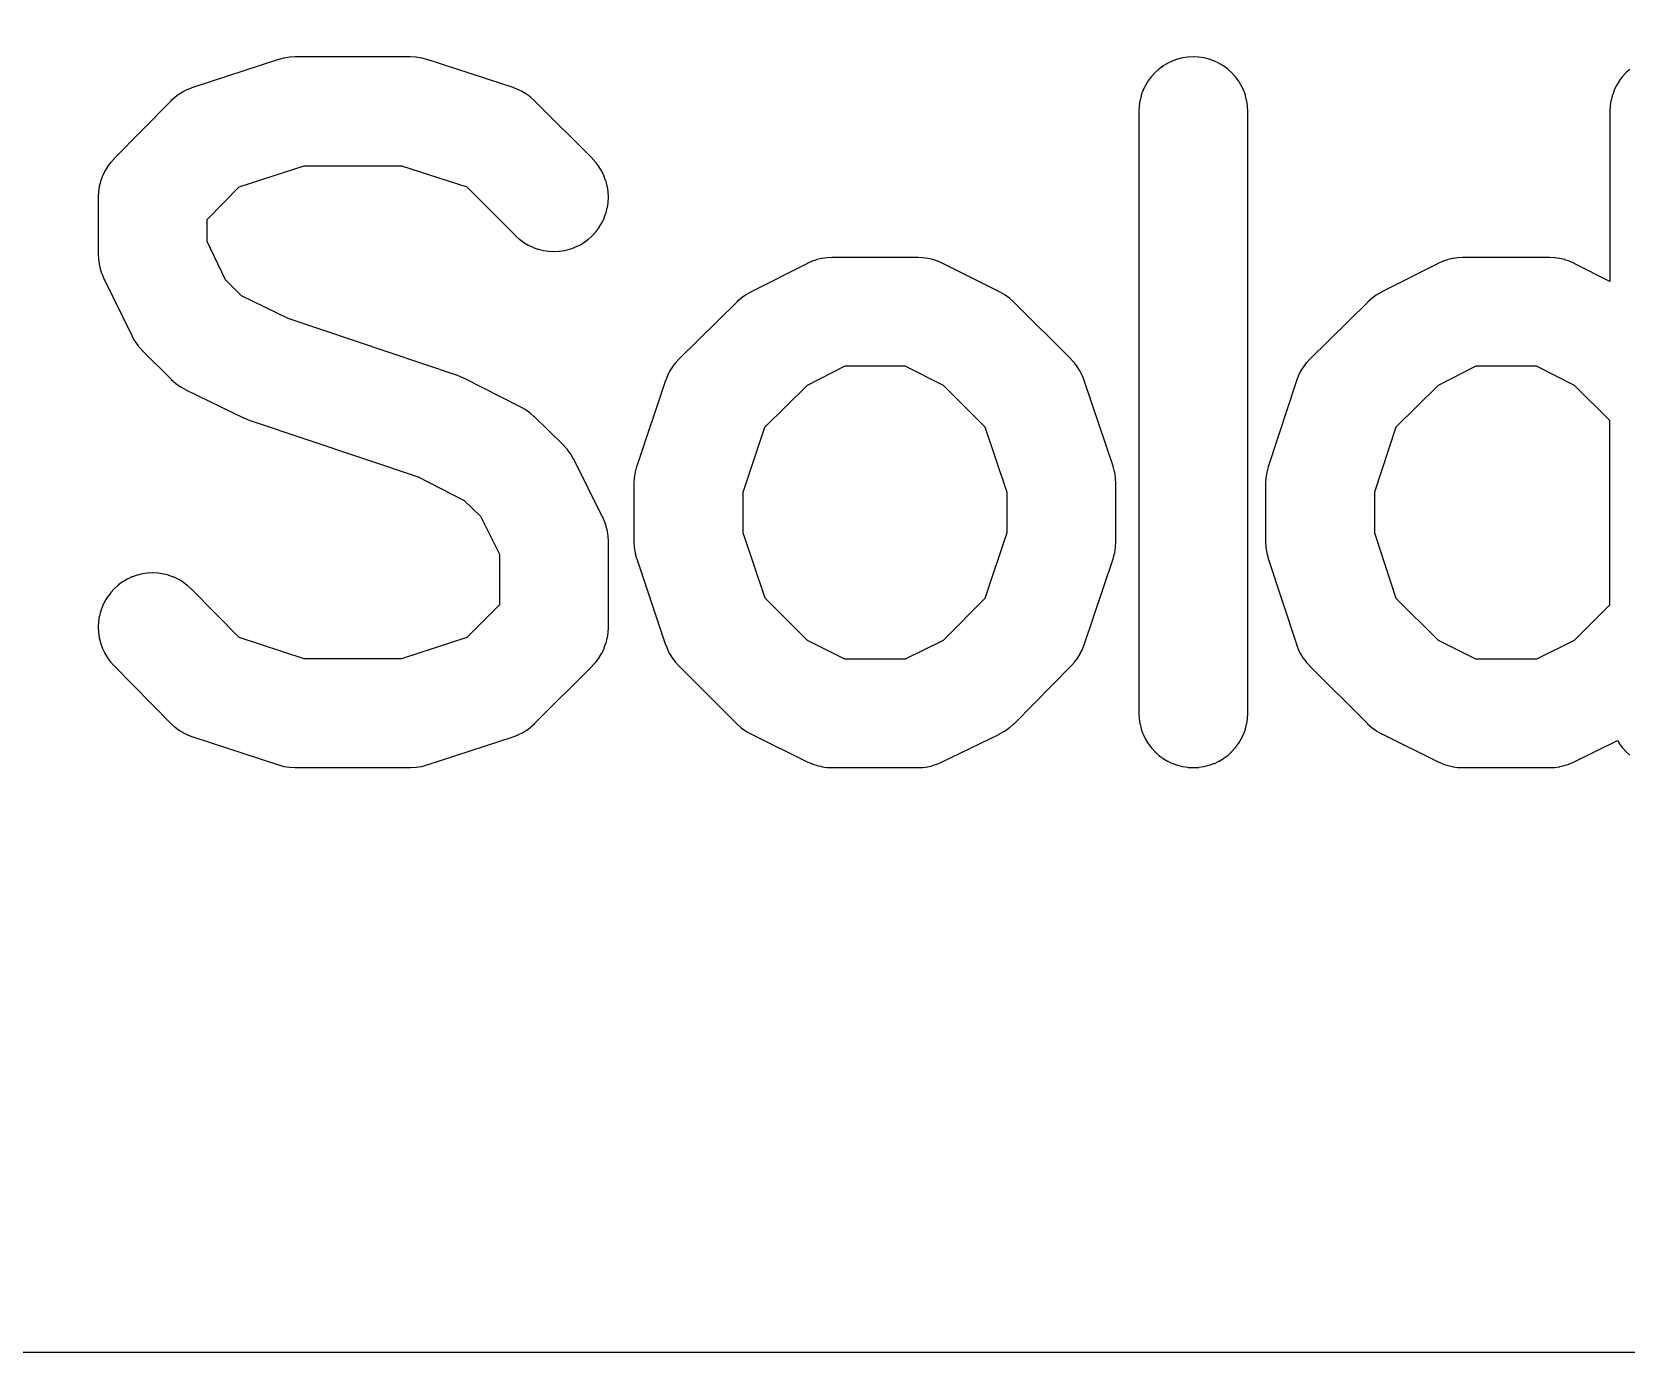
# Model space of a CAD drawing. Header units: inches. Extents: x -0.5 to 10, y -2.4 to 3.9.
# Drawn here: x 2.2663 to 2.4538, y -2.1846 to -2.0293 of the extents above; entities that cross this region are included whole.
import ezdxf

# ---------------------------------------------------------------- set-up
doc = ezdxf.new("R2010")
doc.units = ezdxf.units.IN

msp = doc.modelspace()

# ---------------------------------------------------------------- linework, layer by layer
for points in [[(1.48465, -2.18455), (3.02405, -2.18455), (3.02405, -1.95525), (1.48465, -1.95525)], [(2.317457, -2.047508), (2.323175, -2.053225), (2.323185, -2.053235), (2.323192, -2.053242), (2.323621, -2.053631), (2.323638, -2.053646), (2.323659, -2.053662), (2.324124, -2.054007), (2.324141, -2.054019), (2.324165, -2.054035), (2.324662, -2.054332), (2.324685, -2.054345), (2.324705, -2.054355), (2.325228, -2.054603), (2.32525, -2.054612), (2.325274, -2.054622), (2.325819, -2.054817), (2.325843, -2.054825), (2.325866, -2.054831), (2.326427, -2.054972), (2.326447, -2.054976), (2.326476, -2.054981), (2.327048, -2.055066), (2.327071, -2.055069), (2.327097, -2.055071), (2.327675, -2.055099), (2.3277, -2.0551), (2.327725, -2.055099), (2.328303, -2.055071), (2.328329, -2.055069), (2.328352, -2.055066), (2.328924, -2.054981), (2.328953, -2.054976), (2.328973, -2.054972), (2.329534, -2.054831), (2.329557, -2.054825), (2.329581, -2.054817), (2.330126, -2.054622), (2.33015, -2.054612), (2.330172, -2.054603), (2.330695, -2.054355), (2.330715, -2.054345), (2.330738, -2.054332), (2.331235, -2.054035), (2.331259, -2.054019), (2.331276, -2.054007), (2.331741, -2.053662), (2.331762, -2.053646), (2.331779, -2.053631), (2.332208, -2.053242), (2.332225, -2.053225), (2.332242, -2.053208), (2.332631, -2.052779), (2.332646, -2.052762), (2.332662, -2.052741), (2.333007, -2.052276), (2.333019, -2.052259), (2.333035, -2.052235), (2.333332, -2.051738), (2.333345, -2.051715), (2.333355, -2.051695), (2.333603, -2.051172), (2.333612, -2.05115), (2.333622, -2.051126), (2.333817, -2.050581), (2.333825, -2.050557), (2.333831, -2.050534), (2.333972, -2.049973), (2.333976, -2.049953), (2.333981, -2.049924), (2.334066, -2.049352), (2.334069, -2.049329), (2.334071, -2.049303), (2.334099, -2.048725), (2.3341, -2.0487), (2.334099, -2.048675), (2.334071, -2.048097), (2.334069, -2.048071), (2.334066, -2.048048), (2.333981, -2.047476), (2.333976, -2.047447), (2.333972, -2.047427), (2.333831, -2.046866), (2.333825, -2.046843), (2.333817, -2.046819), (2.333622, -2.046274), (2.333612, -2.04625), (2.333603, -2.046228), (2.333355, -2.045705), (2.333345, -2.045685), (2.333332, -2.045662), (2.333035, -2.045165), (2.333019, -2.045141), (2.333007, -2.045124), (2.332662, -2.044659), (2.332646, -2.044638), (2.332631, -2.044621), (2.332242, -2.044192), (2.332235, -2.044185), (2.332225, -2.044175), (2.325425, -2.037375), (2.325415, -2.037364), (2.325408, -2.037358), (2.324999, -2.036985), (2.32498, -2.036969), (2.324963, -2.036956), (2.32452, -2.036623), (2.324503, -2.036611), (2.324481, -2.036596), (2.324009, -2.036306), (2.323988, -2.036294), (2.323968, -2.036284), (2.323471, -2.03604), (2.323448, -2.036029), (2.323428, -2.036021), (2.32291, -2.035824), (2.322903, -2.035822), (2.322888, -2.035816), (2.312788, -2.032516), (2.312776, -2.032513), (2.312762, -2.032509), (2.312163, -2.032347), (2.312137, -2.032341), (2.312137, -2.032341), (2.312112, -2.032336), (2.311499, -2.032239), (2.311472, -2.032235), (2.311472, -2.032235), (2.311446, -2.032233), (2.310826, -2.032201), (2.310809, -2.0322), (2.3108, -2.0322), (2.2973, -2.0322), (2.297291, -2.0322), (2.297274, -2.032201), (2.296654, -2.032233), (2.296628, -2.032235), (2.296628, -2.032235), (2.296601, -2.032239), (2.295988, -2.032336), (2.295963, -2.032341), (2.295963, -2.032341), (2.295937, -2.032347), (2.295338, -2.032509), (2.295324, -2.032513), (2.295312, -2.032516), (2.285212, -2.035816), (2.2852, -2.035821), (2.28519, -2.035824), (2.284664, -2.036024), (2.284643, -2.036033), (2.28462, -2.036044), (2.284116, -2.036293), (2.284091, -2.036306), (2.284074, -2.036316), (2.283596, -2.036612), (2.283577, -2.036624), (2.283556, -2.036639), (2.283108, -2.036979), (2.28309, -2.036994), (2.283072, -2.03701), (2.282658, -2.037392), (2.282649, -2.0374), (2.282641, -2.037408), (2.275941, -2.044208), (2.275929, -2.044221), (2.275924, -2.044226), (2.275542, -2.044654), (2.275525, -2.044674), (2.275512, -2.044691), (2.275173, -2.045154), (2.27516, -2.045172), (2.275146, -2.045195), (2.274854, -2.045688), (2.274841, -2.045711), (2.274831, -2.045731), (2.274588, -2.04625), (2.274578, -2.046272), (2.274569, -2.046295), (2.274378, -2.046836), (2.27437, -2.04686), (2.274364, -2.046883), (2.274226, -2.047439), (2.274221, -2.047463), (2.274217, -2.047487), (2.274133, -2.048054), (2.27413, -2.048081), (2.274128, -2.048103), (2.274101, -2.048676), (2.2741, -2.04869), (2.2741, -2.0487), (2.2741, -2.0554), (2.2741, -2.055411), (2.274101, -2.055423), (2.274125, -2.055955), (2.274126, -2.055977), (2.274129, -2.056), (2.274201, -2.056528), (2.274204, -2.056549), (2.274209, -2.056572), (2.274328, -2.057092), (2.274333, -2.057113), (2.27434, -2.057135), (2.274506, -2.057642), (2.274513, -2.057663), (2.274522, -2.057684), (2.274733, -2.058174), (2.274736, -2.058182), (2.274742, -2.058194), (2.278042, -2.064994), (2.27805, -2.06501), (2.278055, -2.065019), (2.278374, -2.065592), (2.278389, -2.065618), (2.278389, -2.065618), (2.278403, -2.065639), (2.278784, -2.066173), (2.278801, -2.066197), (2.278801, -2.066197), (2.278818, -2.066217), (2.279255, -2.066705), (2.279266, -2.066716), (2.279275, -2.066725), (2.282675, -2.070125), (2.282684, -2.070134), (2.282695, -2.070145), (2.283183, -2.070582), (2.283203, -2.070599), (2.283203, -2.070599), (2.283227, -2.070616), (2.283761, -2.070997), (2.283782, -2.071011), (2.283782, -2.071011), (2.283808, -2.071026), (2.284381, -2.071345), (2.28439, -2.07135), (2.284406, -2.071358), (2.291206, -2.074658), (2.29122, -2.074664), (2.291235, -2.074671), (2.291928, -2.074954), (2.291936, -2.074958), (2.291958, -2.074966), (2.311718, -2.081617), (2.317139, -2.084368), (2.319062, -2.086235), (2.3213, -2.090711), (2.3213, -2.096649), (2.317457, -2.100492), (2.309781, -2.103), (2.298319, -2.103), (2.290667, -2.1005), (2.285059, -2.094808), (2.285051, -2.0948), (2.285041, -2.094791), (2.284615, -2.094399), (2.284596, -2.094382), (2.284577, -2.094368), (2.284115, -2.094019), (2.284095, -2.094005), (2.284074, -2.093992), (2.28358, -2.09369), (2.283559, -2.093679), (2.283537, -2.093667), (2.283015, -2.093416), (2.282993, -2.093405), (2.28297, -2.093396), (2.282426, -2.093197), (2.282406, -2.093191), (2.28238, -2.093183), (2.281819, -2.093038), (2.281796, -2.093033), (2.281771, -2.093028), (2.281199, -2.092939), (2.281178, -2.092936), (2.28115, -2.092934), (2.280572, -2.092901), (2.280544, -2.0929), (2.280523, -2.092901), (2.279944, -2.092925), (2.279919, -2.092926), (2.279896, -2.092929), (2.279322, -2.09301), (2.279301, -2.093013), (2.279274, -2.093019), (2.278711, -2.093156), (2.278686, -2.093162), (2.278664, -2.09317), (2.278118, -2.093361), (2.278094, -2.093369), (2.278072, -2.093379), (2.277547, -2.093623), (2.277528, -2.093632), (2.277504, -2.093645), (2.277005, -2.093939), (2.276984, -2.093953), (2.276964, -2.093966), (2.276496, -2.094308), (2.276475, -2.094324), (2.276458, -2.094339), (2.276026, -2.094724), (2.276011, -2.094739), (2.275991, -2.094759), (2.275599, -2.095185), (2.275582, -2.095204), (2.275568, -2.095223), (2.275219, -2.095685), (2.275205, -2.095705), (2.275192, -2.095726), (2.27489, -2.09622), (2.274879, -2.096241), (2.274867, -2.096263), (2.274616, -2.096785), (2.274605, -2.096807), (2.274596, -2.09683), (2.274397, -2.097374), (2.274391, -2.097394), (2.274383, -2.09742), (2.274238, -2.097981), (2.274233, -2.098004), (2.274228, -2.098029), (2.274139, -2.098601), (2.274136, -2.098622), (2.274134, -2.09865), (2.274101, -2.099228), (2.2741, -2.099256), (2.274101, -2.099277), (2.274125, -2.099856), (2.274126, -2.099881), (2.274129, -2.099904), (2.27421, -2.100478), (2.274213, -2.100499), (2.274219, -2.100526), (2.274356, -2.101089), (2.274362, -2.101114), (2.27437, -2.101136), (2.274561, -2.101682), (2.274569, -2.101706), (2.274579, -2.101728), (2.274823, -2.102253), (2.274832, -2.102272), (2.274845, -2.102296), (2.275139, -2.102795), (2.275153, -2.102816), (2.275166, -2.102836), (2.275508, -2.103304), (2.275524, -2.103325), (2.275539, -2.103342), (2.275924, -2.103774), (2.275929, -2.103779), (2.275941, -2.103792), (2.282641, -2.110592), (2.282649, -2.1106), (2.282658, -2.110608), (2.283072, -2.11099), (2.28309, -2.111006), (2.283108, -2.111021), (2.283556, -2.111361), (2.283577, -2.111376), (2.283596, -2.111388), (2.284074, -2.111684), (2.284091, -2.111694), (2.284116, -2.111707), (2.28462, -2.111956), (2.284643, -2.111967), (2.284664, -2.111976), (2.28519, -2.112176), (2.2852, -2.112179), (2.285212, -2.112184), (2.295312, -2.115484), (2.295324, -2.115487), (2.295338, -2.115491), (2.295937, -2.115653), (2.295963, -2.115659), (2.295963, -2.115659), (2.295988, -2.115664), (2.296601, -2.115761), (2.296628, -2.115765), (2.296628, -2.115765), (2.296654, -2.115767), (2.297274, -2.115799), (2.297291, -2.1158), (2.2973, -2.1158), (2.3108, -2.1158), (2.310809, -2.1158), (2.310826, -2.115799), (2.311446, -2.115767), (2.311472, -2.115765), (2.311472, -2.115765), (2.311499, -2.115761), (2.312112, -2.115664), (2.312137, -2.115659), (2.312137, -2.115659), (2.312163, -2.115653), (2.312762, -2.115491), (2.312776, -2.115487), (2.312788, -2.115484), (2.322888, -2.112184), (2.322903, -2.112178), (2.32291, -2.112176), (2.323428, -2.111979), (2.323448, -2.111971), (2.323471, -2.11196), (2.323968, -2.111716), (2.323988, -2.111706), (2.324009, -2.111694), (2.324481, -2.111404), (2.324503, -2.111389), (2.32452, -2.111377), (2.324963, -2.111044), (2.32498, -2.111031), (2.324999, -2.111015), (2.325408, -2.110642), (2.325415, -2.110636), (2.325425, -2.110625), (2.332225, -2.103825), (2.332235, -2.103815), (2.332242, -2.103808), (2.332631, -2.103379), (2.332646, -2.103362), (2.332662, -2.103341), (2.333007, -2.102876), (2.333019, -2.102859), (2.333035, -2.102835), (2.333332, -2.102338), (2.333345, -2.102315), (2.333355, -2.102295), (2.333603, -2.101772), (2.333612, -2.10175), (2.333622, -2.101726), (2.333817, -2.101181), (2.333825, -2.101157), (2.333831, -2.101134), (2.333972, -2.100573), (2.333976, -2.100553), (2.333981, -2.100524), (2.334066, -2.099952), (2.334069, -2.099929), (2.334071, -2.099903), (2.334099, -2.099325), (2.3341, -2.09931), (2.3341, -2.0993), (2.3341, -2.0892), (2.3341, -2.089189), (2.334099, -2.089177), (2.334074, -2.088631), (2.334072, -2.088605), (2.33407, -2.088584), (2.333994, -2.088043), (2.33399, -2.08802), (2.333985, -2.087997), (2.33386, -2.087465), (2.333853, -2.08744), (2.333847, -2.08742), (2.333673, -2.086902), (2.333666, -2.086882), (2.333656, -2.086859), (2.333434, -2.086359), (2.333429, -2.086346), (2.333424, -2.086338), (2.330024, -2.079538), (2.330019, -2.079527), (2.330011, -2.079513), (2.329682, -2.078939), (2.329668, -2.078915), (2.329668, -2.078915), (2.329652, -2.078892), (2.329261, -2.078358), (2.329243, -2.078335), (2.329243, -2.078335), (2.329225, -2.078314), (2.328777, -2.077828), (2.328771, -2.077822), (2.328757, -2.077807), (2.325357, -2.074507), (2.325348, -2.074498), (2.325339, -2.07449), (2.324894, -2.0741), (2.324876, -2.074085), (2.324855, -2.074069), (2.324374, -2.073726), (2.324354, -2.073712), (2.324332, -2.073698), (2.323818, -2.073405), (2.323802, -2.073396), (2.323796, -2.073393), (2.317096, -2.069993), (2.317082, -2.069986), (2.317063, -2.069978), (2.316276, -2.069647), (2.316261, -2.069641), (2.316242, -2.069634), (2.296428, -2.062964), (2.290964, -2.060313), (2.289087, -2.058436), (2.2869, -2.053929), (2.2869, -2.051323), (2.290667, -2.0475), (2.298319, -2.045), (2.309781, -2.045)], [(2.4093, -2.10941), (2.4093, -2.10941), (2.4093, -2.1094), (2.4093, -2.0386), (2.4093, -2.03859), (2.409299, -2.038575), (2.409271, -2.037997), (2.409269, -2.037971), (2.409266, -2.037948), (2.409181, -2.037376), (2.409176, -2.037347), (2.409172, -2.037327), (2.409031, -2.036766), (2.409025, -2.036743), (2.409017, -2.036719), (2.408822, -2.036174), (2.408812, -2.03615), (2.408803, -2.036128), (2.408555, -2.035605), (2.408545, -2.035585), (2.408532, -2.035562), (2.408235, -2.035065), (2.408219, -2.035041), (2.408207, -2.035024), (2.407862, -2.034559), (2.407846, -2.034538), (2.407831, -2.034521), (2.407442, -2.034092), (2.407425, -2.034075), (2.407408, -2.034058), (2.406979, -2.033669), (2.406962, -2.033654), (2.406941, -2.033638), (2.406476, -2.033293), (2.406459, -2.033281), (2.406435, -2.033265), (2.405938, -2.032968), (2.405915, -2.032955), (2.405895, -2.032945), (2.405372, -2.032697), (2.40535, -2.032688), (2.405326, -2.032678), (2.404781, -2.032483), (2.404757, -2.032475), (2.404734, -2.032469), (2.404173, -2.032328), (2.404153, -2.032324), (2.404124, -2.032319), (2.403552, -2.032234), (2.403529, -2.032231), (2.403503, -2.032229), (2.402925, -2.032201), (2.4029, -2.0322), (2.402875, -2.032201), (2.402297, -2.032229), (2.402271, -2.032231), (2.402248, -2.032234), (2.401676, -2.032319), (2.401647, -2.032324), (2.401627, -2.032328), (2.401066, -2.032469), (2.401043, -2.032475), (2.401019, -2.032483), (2.400474, -2.032678), (2.40045, -2.032688), (2.400428, -2.032697), (2.399905, -2.032945), (2.399885, -2.032955), (2.399862, -2.032968), (2.399365, -2.033265), (2.399341, -2.033281), (2.399324, -2.033293), (2.398859, -2.033638), (2.398838, -2.033654), (2.398821, -2.033669), (2.398392, -2.034058), (2.398375, -2.034075), (2.398358, -2.034092), (2.397969, -2.034521), (2.397954, -2.034538), (2.397938, -2.034559), (2.397593, -2.035024), (2.397581, -2.035041), (2.397565, -2.035065), (2.397268, -2.035562), (2.397255, -2.035585), (2.397245, -2.035605), (2.396997, -2.036128), (2.396988, -2.03615), (2.396978, -2.036174), (2.396783, -2.036719), (2.396775, -2.036743), (2.396769, -2.036766), (2.396628, -2.037327), (2.396624, -2.037347), (2.396619, -2.037376), (2.396534, -2.037948), (2.396531, -2.037971), (2.396529, -2.037997), (2.396501, -2.038575), (2.3965, -2.03859), (2.3965, -2.0386), (2.3965, -2.1094), (2.3965, -2.10941), (2.396501, -2.109425), (2.396529, -2.110003), (2.396531, -2.110029), (2.396534, -2.110052), (2.396619, -2.110624), (2.396624, -2.110653), (2.396628, -2.110673), (2.396769, -2.111234), (2.396775, -2.111257), (2.396783, -2.111281), (2.396978, -2.111826), (2.396988, -2.11185), (2.396997, -2.111872), (2.397245, -2.112395), (2.397255, -2.112415), (2.397268, -2.112438), (2.397565, -2.112935), (2.397581, -2.112959), (2.397593, -2.112976), (2.397938, -2.113441), (2.397954, -2.113462), (2.397969, -2.113479), (2.398358, -2.113908), (2.398375, -2.113925), (2.398392, -2.113942), (2.398821, -2.114331), (2.398838, -2.114346), (2.398859, -2.114362), (2.399324, -2.114707), (2.399341, -2.114719), (2.399365, -2.114735), (2.399862, -2.115032), (2.399885, -2.115045), (2.399905, -2.115055), (2.400428, -2.115303), (2.40045, -2.115312), (2.400474, -2.115322), (2.401019, -2.115517), (2.401043, -2.115525), (2.401066, -2.115531), (2.401627, -2.115672), (2.401647, -2.115676), (2.401676, -2.115681), (2.402248, -2.115766), (2.402271, -2.115769), (2.402297, -2.115771), (2.402875, -2.115799), (2.4029, -2.1158), (2.402925, -2.115799), (2.403503, -2.115771), (2.403529, -2.115769), (2.403552, -2.115766), (2.404124, -2.115681), (2.404153, -2.115676), (2.404173, -2.115672), (2.404734, -2.115531), (2.404757, -2.115525), (2.404781, -2.115517), (2.405326, -2.115322), (2.40535, -2.115312), (2.405372, -2.115303), (2.405895, -2.115055), (2.405915, -2.115045), (2.405938, -2.115032), (2.406435, -2.114735), (2.406459, -2.114719), (2.406476, -2.114707), (2.406941, -2.114362), (2.406962, -2.114346), (2.406979, -2.114331), (2.407408, -2.113942), (2.407425, -2.113925), (2.407442, -2.113908), (2.407831, -2.113479), (2.407846, -2.113462), (2.407862, -2.113441), (2.408207, -2.112976), (2.408219, -2.112959), (2.408235, -2.112935), (2.408532, -2.112438), (2.408545, -2.112415), (2.408555, -2.112395), (2.408803, -2.111872), (2.408812, -2.11185), (2.408822, -2.111826), (2.409017, -2.111281), (2.409025, -2.111257), (2.409031, -2.111234), (2.409172, -2.110673), (2.409176, -2.110653), (2.409181, -2.110624), (2.409266, -2.110052), (2.409269, -2.110029), (2.409271, -2.110003), (2.409299, -2.109425)], [(2.360389, -2.0558), (2.360389, -2.0558), (2.360377, -2.055801), (2.359823, -2.055827), (2.359799, -2.055828), (2.359776, -2.055831), (2.359228, -2.055909), (2.359207, -2.055912), (2.359182, -2.055918), (2.358643, -2.056046), (2.358621, -2.056052), (2.358598, -2.056059), (2.358074, -2.056238), (2.35805, -2.056247), (2.35803, -2.056255), (2.357525, -2.056483), (2.357506, -2.056491), (2.357504, -2.056493), (2.350804, -2.059893), (2.350795, -2.059898), (2.350781, -2.059905), (2.350255, -2.060207), (2.350235, -2.060219), (2.350235, -2.060219), (2.350212, -2.060235), (2.34972, -2.060589), (2.3497, -2.060604), (2.3497, -2.060604), (2.34968, -2.060621), (2.349227, -2.061024), (2.34922, -2.06103), (2.349208, -2.061041), (2.342408, -2.067741), (2.342395, -2.067755), (2.342392, -2.067758), (2.342017, -2.068163), (2.342002, -2.06818), (2.341987, -2.068199), (2.341652, -2.068638), (2.341637, -2.068658), (2.341625, -2.068676), (2.341332, -2.069145), (2.341322, -2.069163), (2.34131, -2.069185), (2.341062, -2.069679), (2.341052, -2.069699), (2.341043, -2.069722), (2.340842, -2.070236), (2.340838, -2.070247), (2.340834, -2.070258), (2.337434, -2.080358), (2.337428, -2.080379), (2.337427, -2.080384), (2.337256, -2.080999), (2.337249, -2.081027), (2.337249, -2.081027), (2.337244, -2.081052), (2.337141, -2.081682), (2.337137, -2.081712), (2.337137, -2.081712), (2.337135, -2.081736), (2.337101, -2.082373), (2.3371, -2.082391), (2.3371, -2.0824), (2.3371, -2.0892), (2.3371, -2.089209), (2.337101, -2.089227), (2.337135, -2.089864), (2.337137, -2.089888), (2.337137, -2.089888), (2.337141, -2.089918), (2.337244, -2.090548), (2.337249, -2.090573), (2.337249, -2.090573), (2.337256, -2.090601), (2.337427, -2.091216), (2.337428, -2.091221), (2.337434, -2.091242), (2.340834, -2.101342), (2.34084, -2.101357), (2.340842, -2.101364), (2.341039, -2.10187), (2.34105, -2.101895), (2.341058, -2.101912), (2.341301, -2.102398), (2.341311, -2.102418), (2.341323, -2.102439), (2.341609, -2.1029), (2.341622, -2.102919), (2.341635, -2.102938), (2.341963, -2.103372), (2.341977, -2.10339), (2.341992, -2.103407), (2.342359, -2.103809), (2.342369, -2.10382), (2.342375, -2.103825), (2.349175, -2.110625), (2.349184, -2.110634), (2.349194, -2.110644), (2.349674, -2.111074), (2.349695, -2.111092), (2.349695, -2.111092), (2.349717, -2.111108), (2.35024, -2.111484), (2.350262, -2.111498), (2.350262, -2.111498), (2.350286, -2.111513), (2.350848, -2.111829), (2.350855, -2.111832), (2.350872, -2.111841), (2.357572, -2.115141), (2.357583, -2.115146), (2.357593, -2.115151), (2.358088, -2.115367), (2.358109, -2.115376), (2.35813, -2.115384), (2.358643, -2.115554), (2.358664, -2.11556), (2.358687, -2.115566), (2.359213, -2.115688), (2.359238, -2.115694), (2.359258, -2.115697), (2.359792, -2.115771), (2.359817, -2.115773), (2.359838, -2.115775), (2.360377, -2.115799), (2.360389, -2.1158), (2.3604, -2.1158), (2.3705, -2.1158), (2.370511, -2.1158), (2.370523, -2.115799), (2.371055, -2.115775), (2.371077, -2.115774), (2.3711, -2.115771), (2.371628, -2.115699), (2.371649, -2.115696), (2.371672, -2.115691), (2.372192, -2.115572), (2.372213, -2.115567), (2.372235, -2.11556), (2.372742, -2.115394), (2.372763, -2.115387), (2.372784, -2.115378), (2.373274, -2.115167), (2.373282, -2.115164), (2.373294, -2.115158), (2.380094, -2.111858), (2.380114, -2.111848), (2.380119, -2.111845), (2.380705, -2.111518), (2.380729, -2.111504), (2.380729, -2.111504), (2.380753, -2.111488), (2.381297, -2.111097), (2.38132, -2.11108), (2.38132, -2.11108), (2.381342, -2.111061), (2.381838, -2.110612), (2.381847, -2.110603), (2.381859, -2.110592), (2.388559, -2.103792), (2.388567, -2.103783), (2.388574, -2.103775), (2.388932, -2.103378), (2.388948, -2.103359), (2.388961, -2.103343), (2.389281, -2.102915), (2.389294, -2.102896), (2.389306, -2.102877), (2.389587, -2.102422), (2.389597, -2.102403), (2.389608, -2.102382), (2.389846, -2.101903), (2.389857, -2.10188), (2.389864, -2.101862), (2.390058, -2.101363), (2.390059, -2.10136), (2.390066, -2.101342), (2.393466, -2.091242), (2.393472, -2.091221), (2.393473, -2.091216), (2.393644, -2.090601), (2.393651, -2.090573), (2.393651, -2.090573), (2.393656, -2.090548), (2.393759, -2.089918), (2.393763, -2.089888), (2.393763, -2.089888), (2.393765, -2.089864), (2.393799, -2.089227), (2.3938, -2.089209), (2.3938, -2.0892), (2.3938, -2.0824), (2.3938, -2.082391), (2.393799, -2.082373), (2.393765, -2.081736), (2.393763, -2.081712), (2.393763, -2.081712), (2.393759, -2.081682), (2.393656, -2.081052), (2.393651, -2.081027), (2.393651, -2.081027), (2.393644, -2.080999), (2.393473, -2.080384), (2.393472, -2.080379), (2.393466, -2.080358), (2.390066, -2.070258), (2.39006, -2.070243), (2.390058, -2.070236), (2.389861, -2.06973), (2.38985, -2.069705), (2.389842, -2.069688), (2.389599, -2.069202), (2.389589, -2.069182), (2.389577, -2.069161), (2.389291, -2.0687), (2.389278, -2.068681), (2.389265, -2.068662), (2.388937, -2.068228), (2.388923, -2.06821), (2.388908, -2.068193), (2.388541, -2.067791), (2.388531, -2.06778), (2.388525, -2.067775), (2.381825, -2.061075), (2.381816, -2.061065), (2.381806, -2.061056), (2.381335, -2.060633), (2.381316, -2.060617), (2.381316, -2.060617), (2.381294, -2.0606), (2.380781, -2.06023), (2.380757, -2.060214), (2.380757, -2.060214), (2.380736, -2.060201), (2.380186, -2.059888), (2.380173, -2.059881), (2.380162, -2.059876), (2.373362, -2.056476), (2.373354, -2.056471), (2.373341, -2.056466), (2.372841, -2.056244), (2.372818, -2.056234), (2.372798, -2.056227), (2.37228, -2.056053), (2.37226, -2.056047), (2.372235, -2.05604), (2.371703, -2.055915), (2.37168, -2.05591), (2.371657, -2.055906), (2.371116, -2.05583), (2.371095, -2.055828), (2.371069, -2.055826), (2.370523, -2.055801), (2.370511, -2.0558), (2.3705, -2.0558), (2.3604, -2.0558)], [(2.361931, -2.0686), (2.357483, -2.070857), (2.352479, -2.075788), (2.3499, -2.083448), (2.3499, -2.088152), (2.352487, -2.095836), (2.357477, -2.100826), (2.361891, -2.103), (2.369029, -2.103), (2.373514, -2.100823), (2.378405, -2.095859), (2.381, -2.088152), (2.381, -2.083448), (2.378413, -2.075764), (2.373509, -2.07086), (2.368989, -2.0686)], [(2.447717, -2.070857), (2.443269, -2.0686), (2.436131, -2.0686), (2.431683, -2.070857), (2.4267, -2.075767), (2.4242, -2.083419), (2.4242, -2.088181), (2.426708, -2.095857), (2.431677, -2.100826), (2.436091, -2.103), (2.443309, -2.103), (2.447723, -2.100826), (2.4519, -2.096649), (2.4519, -2.074979)]]:
    msp.add_lwpolyline(points, close=True)
msp.add_lwpolyline([(2.454221, -2.033669), (2.453792, -2.034058), (2.453775, -2.034075), (2.453758, -2.034092), (2.453369, -2.034521), (2.453354, -2.034538), (2.453338, -2.034559), (2.452993, -2.035024), (2.452981, -2.035041), (2.452965, -2.035065), (2.452668, -2.035562), (2.452655, -2.035585), (2.452645, -2.035605), (2.452397, -2.036128), (2.452388, -2.03615), (2.452378, -2.036174), (2.452183, -2.036719), (2.452175, -2.036743), (2.452169, -2.036766), (2.452028, -2.037327), (2.452024, -2.037347), (2.452019, -2.037376), (2.451934, -2.037948), (2.451931, -2.037971), (2.451929, -2.037997), (2.451901, -2.038575), (2.4519, -2.03859), (2.4519, -2.0386), (2.4519, -2.058626), (2.447696, -2.056493), (2.447694, -2.056491), (2.447675, -2.056483), (2.44717, -2.056255), (2.44715, -2.056247), (2.447126, -2.056238), (2.446602, -2.056059), (2.446579, -2.056052), (2.446557, -2.056046), (2.446018, -2.055918), (2.445993, -2.055912), (2.445972, -2.055909), (2.445424, -2.055831), (2.445401, -2.055828), (2.445377, -2.055827), (2.444823, -2.055801), (2.444811, -2.0558), (2.4448, -2.0558), (2.4346, -2.0558), (2.434589, -2.0558), (2.434577, -2.055801), (2.434023, -2.055827), (2.433999, -2.055828), (2.433976, -2.055831), (2.433428, -2.055909), (2.433407, -2.055912), (2.433382, -2.055918), (2.432843, -2.056046), (2.432821, -2.056052), (2.432798, -2.056059), (2.432274, -2.056238), (2.43225, -2.056247), (2.43223, -2.056255), (2.431725, -2.056483), (2.431706, -2.056491), (2.431704, -2.056493), (2.425004, -2.059893), (2.424995, -2.059898), (2.424981, -2.059905), (2.424455, -2.060207), (2.424435, -2.060219), (2.424435, -2.060219), (2.424412, -2.060235), (2.42392, -2.060589), (2.4239, -2.060604), (2.4239, -2.060604), (2.42388, -2.060621), (2.423427, -2.061024), (2.42342, -2.06103), (2.423408, -2.061041), (2.416608, -2.067741), (2.4166, -2.067749), (2.416592, -2.067758), (2.41621, -2.068172), (2.416194, -2.06819), (2.416179, -2.068208), (2.415839, -2.068656), (2.415824, -2.068677), (2.415812, -2.068696), (2.415516, -2.069174), (2.415506, -2.069191), (2.415493, -2.069216), (2.415244, -2.06972), (2.415233, -2.069743), (2.415224, -2.069764), (2.415024, -2.07029), (2.415021, -2.0703), (2.415016, -2.070312), (2.411716, -2.080412), (2.411713, -2.080424), (2.411709, -2.080438), (2.411547, -2.081037), (2.411541, -2.081063), (2.411541, -2.081063), (2.411536, -2.081088), (2.411439, -2.081701), (2.411435, -2.081728), (2.411435, -2.081728), (2.411433, -2.081754), (2.411401, -2.082374), (2.4114, -2.082391), (2.4114, -2.0824), (2.4114, -2.0892), (2.4114, -2.089209), (2.411401, -2.089226), (2.411433, -2.089846), (2.411435, -2.089872), (2.411435, -2.089872), (2.411439, -2.089899), (2.411536, -2.090512), (2.411541, -2.090537), (2.411541, -2.090537), (2.411547, -2.090563), (2.411709, -2.091162), (2.411713, -2.091176), (2.411716, -2.091188), (2.415016, -2.101288), (2.415022, -2.101303), (2.415024, -2.10131), (2.415221, -2.101828), (2.415229, -2.101848), (2.41524, -2.101871), (2.415484, -2.102368), (2.415494, -2.102388), (2.415506, -2.102409), (2.415796, -2.102881), (2.415811, -2.102903), (2.415823, -2.10292), (2.416156, -2.103363), (2.416169, -2.10338), (2.416185, -2.103399), (2.416558, -2.103808), (2.416564, -2.103815), (2.416575, -2.103825), (2.423375, -2.110625), (2.423384, -2.110634), (2.423394, -2.110644), (2.423874, -2.111074), (2.423895, -2.111092), (2.423895, -2.111092), (2.423917, -2.111108), (2.42444, -2.111484), (2.424462, -2.111498), (2.424462, -2.111498), (2.424486, -2.111513), (2.425048, -2.111829), (2.425055, -2.111832), (2.425072, -2.111841), (2.431772, -2.115141), (2.431783, -2.115146), (2.431793, -2.115151), (2.432288, -2.115367), (2.432309, -2.115376), (2.43233, -2.115384), (2.432843, -2.115554), (2.432864, -2.11556), (2.432887, -2.115566), (2.433413, -2.115688), (2.433438, -2.115694), (2.433458, -2.115697), (2.433992, -2.115771), (2.434017, -2.115773), (2.434038, -2.115775), (2.434577, -2.115799), (2.434589, -2.1158), (2.4346, -2.1158), (2.4448, -2.1158), (2.444811, -2.1158), (2.444823, -2.115799), (2.445362, -2.115775), (2.445383, -2.115773), (2.445408, -2.115771), (2.445942, -2.115697), (2.445962, -2.115694), (2.445987, -2.115688), (2.446513, -2.115566), (2.446536, -2.11556), (2.446557, -2.115554), (2.44707, -2.115384), (2.447091, -2.115376), (2.447112, -2.115367), (2.447607, -2.115151), (2.447617, -2.115146), (2.447628, -2.115141), (2.45277, -2.112609), (2.452965, -2.112935), (2.452981, -2.112959), (2.452993, -2.112976), (2.453338, -2.113441), (2.453354, -2.113462), (2.453369, -2.113479), (2.453758, -2.113908), (2.453775, -2.113925), (2.453792, -2.113942), (2.454221, -2.114331)])

doc.saveas('drawing.dxf')
